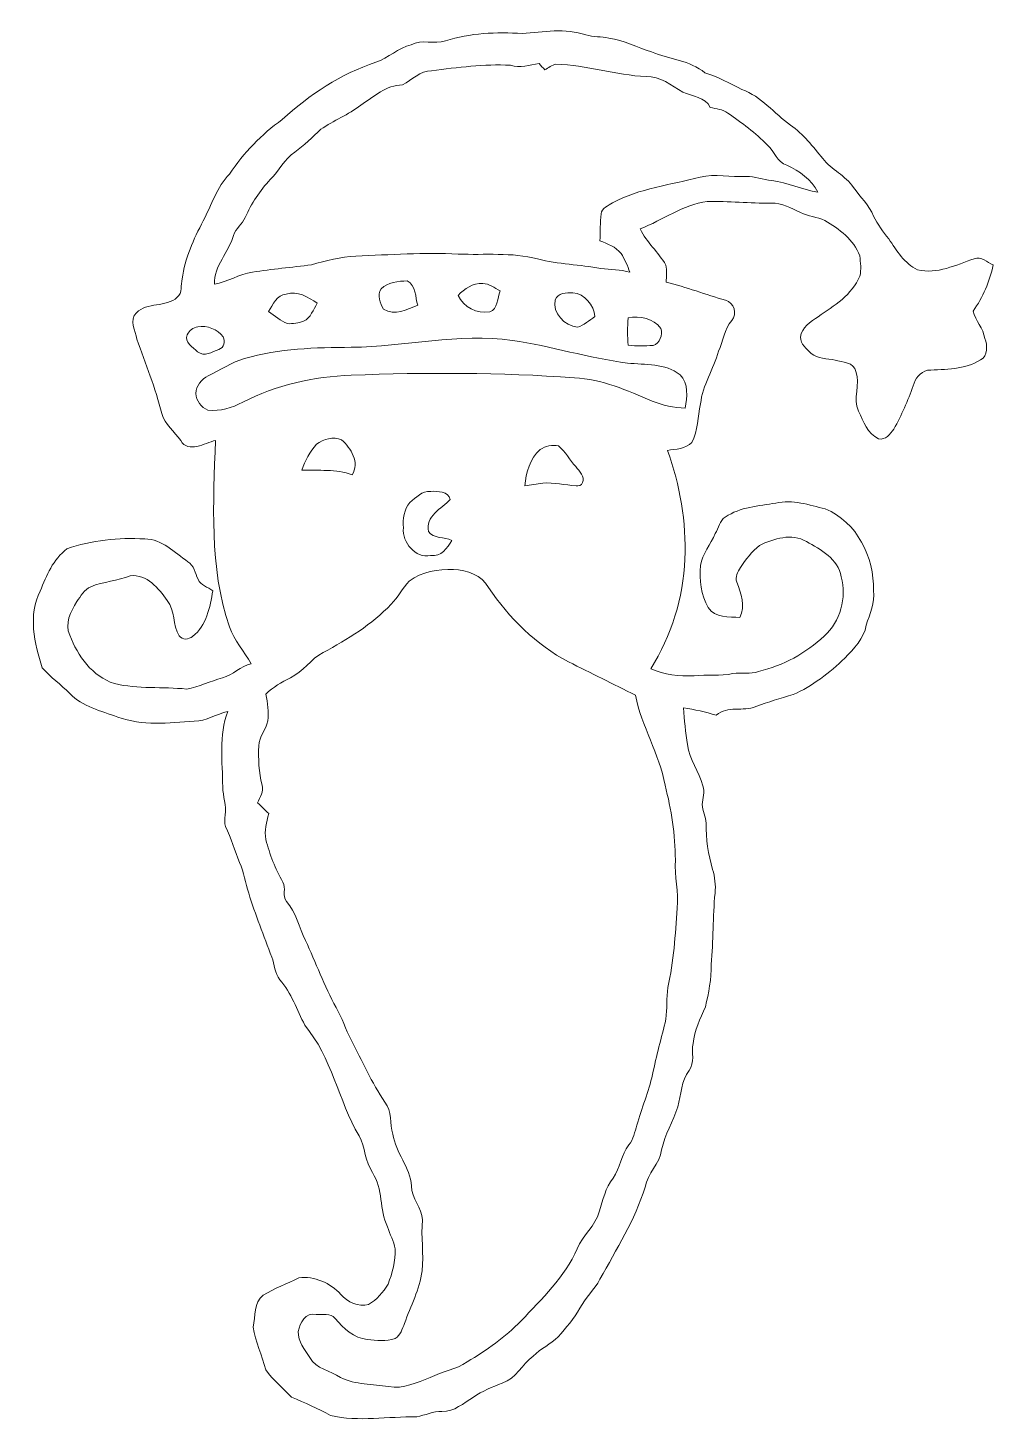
# Model space of a CAD drawing. Header units: centimetres. Extents: x -11.2 to 11.1, y -16.1 to 16.1.
import ezdxf

# ---------------------------------------------------------------- set-up
doc = ezdxf.new("R2010")
doc.units = ezdxf.units.CM
doc.header["$MEASUREMENT"] = 0
doc.layers.add('Layer 1', color=7, linetype='Continuous')

msp = doc.modelspace()

# ---------------------------------------------------------------- linework, layer by layer
at = {"layer": 'Layer 1', "color": 251, "lineweight": 9}
for points, knots in [([(0.20849, 15.96259), (0.69426, 16.0021), (1.20579, 16.09489), (1.67922, 15.93261), (1.67922, 15.93261), (1.85243, 15.88745), (2.03341, 15.89239), (2.20909, 15.85923), (2.20909, 15.85923), (2.55552, 15.81055), (2.86561, 15.63839), (3.19757, 15.53855), (3.19757, 15.53855), (3.60715, 15.37804), (4.07846, 15.34241), (4.42912, 15.05666), (4.42912, 15.05666), (4.73392, 14.97446), (5.00027, 14.80513), (5.28319, 14.67143), (5.28319, 14.67143), (5.72946, 14.51303), (6.02967, 14.12004), (6.40468, 13.8491), (6.40468, 13.8491), (6.70277, 13.64202), (6.92432, 13.35415), (7.15221, 13.07652), (7.15221, 13.07652), (7.35647, 12.82075), (7.67679, 12.68494), (7.862, 12.41224), (7.862, 12.41224), (8.01687, 12.18999), (8.2236, 12.0009), (8.32626, 11.74514), (8.32626, 11.74514), (8.42009, 11.5564), (8.54357, 11.38389), (8.67762, 11.22197), (8.67762, 11.22197), (8.85613, 10.95456), (9.04239, 10.65152), (9.34296, 10.50653), (9.34296, 10.50653), (9.79346, 10.39999), (10.23055, 10.62119), (10.6493, 10.76194), (10.6493, 10.76194), (10.81263, 10.82932), (10.94986, 10.68327), (11.0878, 10.61907), (11.0878, 10.61907), (11.00737, 10.23525), (10.85567, 9.87259), (10.62425, 9.55509), (10.62425, 9.55509), (10.68281, 9.33143), (10.85814, 9.15469), (10.89695, 8.92221), (10.89695, 8.92221), (10.95798, 8.75817), (10.97103, 8.52569), (10.79888, 8.42585), (10.79888, 8.42585), (10.43128, 8.20854), (9.98502, 8.20607), (9.5698, 8.18772), (9.5698, 8.18772), (9.4054, 8.14186), (9.27981, 7.9944), (9.24242, 7.82895), (9.24242, 7.82895), (9.11542, 7.4864), (8.97643, 7.14597), (8.79228, 6.82953), (8.79228, 6.82953), (8.71572, 6.71488), (8.59684, 6.56883), (8.44091, 6.60516), (8.44091, 6.60516), (8.18409, 6.72687), (8.08672, 7.00451), (7.98053, 7.24616), (7.98053, 7.24616), (7.83484, 7.53473), (8.02957, 7.8614), (7.91668, 8.16127), (7.91668, 8.16127), (7.87117, 8.37575), (7.60271, 8.37646), (7.43726, 8.41915), (7.43726, 8.41915), (7.25169, 8.46959), (7.03403, 8.44208), (6.8841, 8.57719), (6.8841, 8.57719), (6.77686, 8.67844), (6.63363, 8.79133), (6.63821, 8.9536), (6.63821, 8.9536), (6.66009, 9.17903), (6.87669, 9.30815), (7.04497, 9.42492), (7.04497, 9.42492), (7.41433, 9.67574), (7.82743, 9.93009), (8.00911, 10.35978), (8.00911, 10.35978), (8.0458, 10.51288), (8.02498, 10.67657), (8.00558, 10.83003), (8.00558, 10.83003), (7.86835, 11.20327), (7.53498, 11.4608), (7.1956, 11.64283), (7.1956, 11.64283), (7.02133, 11.73808), (6.81178, 11.7342), (6.63786, 11.83157), (6.63786, 11.83157), (6.41949, 11.92294), (6.20818, 12.06722), (5.95982, 12.04711), (5.95982, 12.04711), (5.46699, 12.04147), (4.97522, 12.09192), (4.48274, 12.08662), (4.48274, 12.08662), (3.92112, 12.00972), (3.45369, 11.65624), (2.9337, 11.45445), (2.9337, 11.45445), (3.0741, 11.13836), (3.3595, 10.91858), (3.52389, 10.6173), (3.52389, 10.6173), (3.55494, 10.48889), (3.53624, 10.35307), (3.53624, 10.22184), (3.53624, 10.22184), (4.0012, 10.11142), (4.44535, 9.93256), (4.90678, 9.80733), (4.90678, 9.80733), (5.10151, 9.75406), (5.18195, 9.48947), (5.05036, 9.33566), (5.05036, 9.33566), (4.87856, 9.13423), (4.84222, 8.8647), (4.74556, 8.62623), (4.74556, 8.62623), (4.63056, 8.21207), (4.37091, 7.84518), (4.32787, 7.41055), (4.32787, 7.41055), (4.26331, 7.11493), (4.2679, 6.79249), (4.1282, 6.51873), (4.1282, 6.51873), (3.97933, 6.37656), (3.75743, 6.36386), (3.5634, 6.33776), (3.5634, 6.33776), (3.8555, 5.53695), (4.00014, 4.68006), (3.96769, 3.82739), (3.96769, 3.82739), (3.93206, 2.9331), (3.64948, 2.05715), (3.1817, 1.29586), (3.1817, 1.29586), (3.49108, 1.14593), (3.83751, 1.11559), (4.17688, 1.13393), (4.17688, 1.13393), (4.47463, 1.16004), (4.77978, 1.12088), (5.0747, 1.18509), (5.0747, 1.18509), (5.27191, 1.2193), (5.47758, 1.15686), (5.66878, 1.23342), (5.66878, 1.23342), (6.23816, 1.36183), (6.75992, 1.6571), (7.18749, 2.05045), (7.18749, 2.05045), (7.56038, 2.38312), (7.70713, 2.94051), (7.58013, 3.41817), (7.58013, 3.41817), (7.50781, 3.82633), (7.10353, 4.05035), (6.77333, 4.23344), (6.77333, 4.23344), (6.43254, 4.43029), (6.01803, 4.30223), (5.6903, 4.14207), (5.6903, 4.14207), (5.50933, 4.0059), (5.37633, 3.81822), (5.25039, 3.63266), (5.25039, 3.63266), (5.19359, 3.53106), (5.11316, 3.41288), (5.16748, 3.29399), (5.16748, 3.29399), (5.25533, 3.03541), (5.37209, 2.74542), (5.23733, 2.4819), (5.23733, 2.4819), (4.98616, 2.49671), (4.66619, 2.45544), (4.50744, 2.70556), (4.50744, 2.70556), (4.33493, 2.99237), (4.29471, 3.35008), (4.32434, 3.67781), (4.32434, 3.67781), (4.37162, 3.9491), (4.56212, 4.16782), (4.6683, 4.41618), (4.6683, 4.41618), (4.7438, 4.54177), (4.76638, 4.71357), (4.89831, 4.79788), (4.89831, 4.79788), (5.24439, 5.0293), (5.66949, 5.05788), (6.06848, 5.11821), (6.06848, 5.11821), (6.45089, 5.21275), (6.83859, 5.07552), (7.20866, 4.98556), (7.20866, 4.98556), (7.94279, 4.69276), (8.34213, 3.86337), (8.3252, 3.10173), (8.3252, 3.10173), (8.35765, 2.82197), (8.23665, 2.56198), (8.15692, 2.30163), (8.15692, 2.30163), (8.10295, 1.99154), (7.87082, 1.75835), (7.66162, 1.54104), (7.66162, 1.54104), (7.30814, 1.20343), (6.9162, 0.89122), (6.46465, 0.69614), (6.46465, 0.69614), (6.17502, 0.615), (5.88786, 0.52715), (5.60704, 0.41956), (5.60704, 0.41956), (5.30859, 0.29644), (4.95229, 0.45554), (4.69053, 0.22165), (4.69053, 0.22165), (4.44217, 0.29397), (4.19029, 0.35359), (3.93523, 0.39416), (3.93523, 0.39416), (3.9444, 0.10841), (3.98674, -0.17523), (4.02978, -0.4578), (4.02978, -0.4578), (4.06258, -0.80458), (4.29648, -1.07693), (4.37726, -1.40889), (4.37726, -1.40889), (4.4397, -1.54859), (4.37056, -1.69499), (4.36668, -1.83822), (4.36668, -1.83822), (4.3755, -1.98674), (4.4517, -2.12432), (4.45417, -2.27461), (4.45417, -2.27461), (4.4524, -2.63515), (4.50497, -2.99392), (4.60445, -3.34035), (4.60445, -3.34035), (4.65878, -3.51638), (4.68206, -3.70265), (4.66336, -3.8868), (4.66336, -3.8868), (4.60621, -4.43537), (4.63126, -4.98888), (4.57094, -5.53709), (4.57094, -5.53709), (4.58787, -5.86765), (4.50497, -6.19044), (4.44535, -6.51288), (4.44535, -6.51288), (4.32188, -6.78628), (4.17829, -7.05757), (4.15466, -7.36378), (4.15466, -7.36378), (4.11409, -7.56416), (4.20264, -7.80863), (4.06117, -7.98149), (4.06117, -7.98149), (3.87667, -8.22244), (3.88725, -8.541), (3.80153, -8.82004), (3.80153, -8.82004), (3.69393, -9.1573), (3.50273, -9.46386), (3.42935, -9.81241), (3.42935, -9.81241), (3.38913, -10.13838), (3.10409, -10.35569), (3.04588, -10.67566), (3.04588, -10.67566), (2.8134, -11.43625), (2.38266, -12.11217), (2.00377, -12.80467), (2.00377, -12.80467), (1.87607, -13.04597), (1.66581, -13.23047), (1.53987, -13.47318), (1.53987, -13.47318), (1.40546, -13.71554), (1.2192, -13.92403), (1.03963, -14.13358), (1.03963, -14.13358), (0.86465, -14.30362), (0.63641, -14.40734), (0.46072, -14.57808), (0.46072, -14.57808), (0.2032, -14.76576), (0.06738, -15.10266), (-0.25471, -15.20074), (-0.25471, -15.20074), (-0.48261, -15.29458), (-0.71403, -15.38453), (-0.91864, -15.52529), (-0.91864, -15.52529), (-1.14512, -15.66182), (-1.36314, -15.86854), (-1.64642, -15.85761), (-1.64642, -15.85761), (-1.85103, -15.85126), (-2.03518, -15.94404), (-2.23027, -15.9839), (-2.23027, -15.9839), (-2.89314, -15.96838), (-3.56518, -16.10385), (-4.21923, -15.95286), (-4.21923, -15.95286), (-4.50921, -15.78705), (-4.81789, -15.6597), (-5.1234, -15.52811), (-5.1234, -15.52811), (-5.32272, -15.32139), (-5.54991, -15.13089), (-5.71642, -14.89523), (-5.71642, -14.89523), (-5.80496, -14.56574), (-5.96195, -14.24753), (-6.00499, -13.90781), (-6.00499, -13.90781), (-5.95348, -13.65839), (-6.00358, -13.34089), (-5.77674, -13.17509), (-5.77674, -13.17509), (-5.5178, -13.01281), (-5.22535, -12.91579), (-4.95653, -12.77186), (-4.95653, -12.77186), (-4.59141, -12.72388), (-4.22875, -12.89181), (-3.9811, -13.15463), (-3.9811, -13.15463), (-3.82659, -13.33207), (-3.57929, -13.45837), (-3.34152, -13.38534), (-3.34152, -13.38534), (-3.14925, -13.28198), (-3.00849, -13.1003), (-2.89278, -12.91897), (-2.89278, -12.91897), (-2.78801, -12.66215), (-2.72521, -12.3831), (-2.72733, -12.10476), (-2.72733, -12.10476), (-2.7552, -11.92555), (-2.85292, -11.76609), (-2.90795, -11.59535), (-2.90795, -11.59535), (-3.09104, -11.196), (-3.00673, -10.71799), (-3.25156, -10.34158), (-3.25156, -10.34158), (-3.42371, -10.08546), (-3.41736, -9.75879), (-3.56271, -9.49209), (-3.56271, -9.49209), (-4.04319, -8.67082), (-4.19206, -7.67775), (-4.81754, -6.93798), (-4.81754, -6.93798), (-4.98969, -6.58026), (-5.12834, -6.19467), (-5.3908, -5.88917), (-5.3908, -5.88917), (-5.51427, -5.74135), (-5.51216, -5.53745), (-5.57848, -5.36353), (-5.57848, -5.36353), (-5.76404, -4.87387), (-5.96089, -4.38739), (-6.11117, -3.88504), (-6.11117, -3.88504), (-6.19761, -3.65503), (-6.21877, -3.40526), (-6.32178, -3.18089), (-6.32178, -3.18089), (-6.44173, -2.90749), (-6.52004, -2.61821), (-6.64563, -2.34728), (-6.64563, -2.34728), (-6.68797, -2.26438), (-6.65763, -2.17124), (-6.65269, -2.08411), (-6.65269, -2.08411), (-6.6287, -1.86433), (-6.70349, -1.65195), (-6.71301, -1.43429), (-6.71301, -1.43429), (-6.7109, -0.85326), (-6.81567, -0.24896), (-6.59236, 0.30596), (-6.59236, 0.30596), (-6.85942, 0.25481), (-7.09084, 0.07736), (-7.37059, 0.08442), (-7.37059, 0.08442), (-7.96044, 0.04138), (-8.57039, -0.03023), (-9.13871, 0.17826), (-9.13871, 0.17826), (-9.52289, 0.32113), (-9.95151, 0.41532), (-10.24608, 0.72295), (-10.24608, 0.72295), (-10.44964, 0.92967), (-10.68988, 1.09901), (-10.88355, 1.31491), (-10.88355, 1.31491), (-11.06453, 1.88112), (-11.21411, 2.5327), (-10.92659, 3.08973), (-10.92659, 3.08973), (-10.79148, 3.45168), (-10.62532, 3.81892), (-10.31487, 4.06481), (-10.31487, 4.06481), (-9.73949, 4.26307), (-9.12037, 4.32798), (-8.51394, 4.29341), (-8.51394, 4.29341), (-8.11354, 4.28847), (-7.82709, 3.97803), (-7.5177, 3.76742), (-7.5177, 3.76742), (-7.37306, 3.68169), (-7.35401, 3.50072), (-7.2824, 3.36278), (-7.2824, 3.36278), (-7.22489, 3.2185), (-7.05979, 3.17757), (-6.94197, 3.09608), (-6.94197, 3.09608), (-7.00476, 2.71649), (-7.08519, 2.29104), (-7.40869, 2.04163), (-7.40869, 2.04163), (-7.49724, 1.9679), (-7.64294, 1.9485), (-7.71526, 2.05539), (-7.71526, 2.05539), (-7.88141, 2.29916), (-7.80239, 2.63677), (-7.99254, 2.87242), (-7.99254, 2.87242), (-8.19856, 3.14971), (-8.4575, 3.48626), (-8.84908, 3.44004), (-8.84908, 3.44004), (-9.14471, 3.32504), (-9.46503, 3.30599), (-9.75925, 3.18957), (-9.75925, 3.18957), (-9.90918, 3.1243), (-9.99138, 2.9719), (-10.08345, 2.84526), (-10.08345, 2.84526), (-10.22492, 2.61807), (-10.37061, 2.33549), (-10.24573, 2.06632), (-10.24573, 2.06632), (-10.06123, 1.58372), (-9.72432, 1.12053), (-9.21632, 0.95014), (-9.21632, 0.95014), (-8.66776, 0.82666), (-8.10261, 0.87817), (-7.54663, 0.82631), (-7.54663, 0.82631), (-7.25911, 0.86759), (-6.99806, 1.01222), (-6.71725, 1.08278), (-6.71725, 1.08278), (-6.47348, 1.14981), (-6.30414, 1.35901), (-6.05191, 1.40945), (-6.05191, 1.40945), (-6.22018, 1.69309), (-6.44949, 1.94638), (-6.55285, 2.26529), (-6.55285, 2.26529), (-7.03581, 3.6443), (-6.92256, 5.13373), (-6.88094, 6.56812), (-6.88094, 6.56812), (-7.12859, 6.50921), (-7.50535, 6.25768), (-7.68174, 6.56671), (-7.68174, 6.56671), (-7.83414, 6.7685), (-8.04651, 6.93572), (-8.11707, 7.18866), (-8.11707, 7.18866), (-8.26841, 7.77568), (-8.49419, 8.33836), (-8.69562, 8.9088), (-8.69562, 8.9088), (-8.73267, 9.0986), (-8.87342, 9.34907), (-8.70762, 9.51452), (-8.70762, 9.51452), (-8.46244, 9.77205), (-8.02111, 9.63129), (-7.76147, 9.87365), (-7.76147, 9.87365), (-7.638, 9.9749), (-7.69056, 10.16152), (-7.64576, 10.29592), (-7.64576, 10.29592), (-7.59037, 10.77429), (-7.38153, 11.21597), (-7.16316, 11.6386), (-7.16316, 11.6386), (-6.96913, 12.00372), (-6.85095, 12.41718), (-6.55462, 12.72021), (-6.55462, 12.72021), (-6.22759, 13.20952), (-5.81661, 13.63673), (-5.33647, 13.97716), (-5.33647, 13.97716), (-4.711, 14.55078), (-3.98287, 15.03514), (-3.17183, 15.30114), (-3.17183, 15.30114), (-2.88361, 15.40379), (-2.65748, 15.63169), (-2.3555, 15.70542), (-2.3555, 15.70542), (-2.11138, 15.84124), (-1.82387, 15.70507), (-1.5681, 15.79714), (-1.5681, 15.79714), (-0.9959, 15.97494), (-0.38665, 16.00457), (0.20849, 15.96259), (0.20849, 15.96259), (0.20849, 15.96259), (0.20849, 15.96259), (0.20849, 15.96259)], [0, 0, 0, 0, 0.00680272, 0.00680272, 0.00680272, 0.00680272, 0.01360544, 0.01360544, 0.01360544, 0.01360544, 0.02040816, 0.02040816, 0.02040816, 0.02040816, 0.02721088, 0.02721088, 0.02721088, 0.02721088, 0.03401361, 0.03401361, 0.03401361, 0.03401361, 0.04081633, 0.04081633, 0.04081633, 0.04081633, 0.04761905, 0.04761905, 0.04761905, 0.04761905, 0.05442177, 0.05442177, 0.05442177, 0.05442177, 0.06122449, 0.06122449, 0.06122449, 0.06122449, 0.06802721, 0.06802721, 0.06802721, 0.06802721, 0.07482993, 0.07482993, 0.07482993, 0.07482993, 0.08163265, 0.08163265, 0.08163265, 0.08163265, 0.08843537, 0.08843537, 0.08843537, 0.08843537, 0.0952381, 0.0952381, 0.0952381, 0.0952381, 0.10204082, 0.10204082, 0.10204082, 0.10204082, 0.10884354, 0.10884354, 0.10884354, 0.10884354, 0.11564626, 0.11564626, 0.11564626, 0.11564626, 0.12244898, 0.12244898, 0.12244898, 0.12244898, 0.1292517, 0.1292517, 0.1292517, 0.1292517, 0.13605442, 0.13605442, 0.13605442, 0.13605442, 0.14285714, 0.14285714, 0.14285714, 0.14285714, 0.14965986, 0.14965986, 0.14965986, 0.14965986, 0.15646259, 0.15646259, 0.15646259, 0.15646259, 0.16326531, 0.16326531, 0.16326531, 0.16326531, 0.17006803, 0.17006803, 0.17006803, 0.17006803, 0.17687075, 0.17687075, 0.17687075, 0.17687075, 0.18367347, 0.18367347, 0.18367347, 0.18367347, 0.19047619, 0.19047619, 0.19047619, 0.19047619, 0.19727891, 0.19727891, 0.19727891, 0.19727891, 0.20408163, 0.20408163, 0.20408163, 0.20408163, 0.21088435, 0.21088435, 0.21088435, 0.21088435, 0.21768707, 0.21768707, 0.21768707, 0.21768707, 0.2244898, 0.2244898, 0.2244898, 0.2244898, 0.23129252, 0.23129252, 0.23129252, 0.23129252, 0.23809524, 0.23809524, 0.23809524, 0.23809524, 0.24489796, 0.24489796, 0.24489796, 0.24489796, 0.25170068, 0.25170068, 0.25170068, 0.25170068, 0.2585034, 0.2585034, 0.2585034, 0.2585034, 0.26530612, 0.26530612, 0.26530612, 0.26530612, 0.27210884, 0.27210884, 0.27210884, 0.27210884, 0.27891156, 0.27891156, 0.27891156, 0.27891156, 0.28571429, 0.28571429, 0.28571429, 0.28571429, 0.29251701, 0.29251701, 0.29251701, 0.29251701, 0.29931973, 0.29931973, 0.29931973, 0.29931973, 0.30612245, 0.30612245, 0.30612245, 0.30612245, 0.31292517, 0.31292517, 0.31292517, 0.31292517, 0.31972789, 0.31972789, 0.31972789, 0.31972789, 0.32653061, 0.32653061, 0.32653061, 0.32653061, 0.33333333, 0.33333333, 0.33333333, 0.33333333, 0.34013605, 0.34013605, 0.34013605, 0.34013605, 0.34693878, 0.34693878, 0.34693878, 0.34693878, 0.3537415, 0.3537415, 0.3537415, 0.3537415, 0.36054422, 0.36054422, 0.36054422, 0.36054422, 0.36734694, 0.36734694, 0.36734694, 0.36734694, 0.37414966, 0.37414966, 0.37414966, 0.37414966, 0.38095238, 0.38095238, 0.38095238, 0.38095238, 0.3877551, 0.3877551, 0.3877551, 0.3877551, 0.39455782, 0.39455782, 0.39455782, 0.39455782, 0.40136054, 0.40136054, 0.40136054, 0.40136054, 0.40816327, 0.40816327, 0.40816327, 0.40816327, 0.41496599, 0.41496599, 0.41496599, 0.41496599, 0.42176871, 0.42176871, 0.42176871, 0.42176871, 0.42857143, 0.42857143, 0.42857143, 0.42857143, 0.43537415, 0.43537415, 0.43537415, 0.43537415, 0.44217687, 0.44217687, 0.44217687, 0.44217687, 0.44897959, 0.44897959, 0.44897959, 0.44897959, 0.45578231, 0.45578231, 0.45578231, 0.45578231, 0.46258503, 0.46258503, 0.46258503, 0.46258503, 0.46938776, 0.46938776, 0.46938776, 0.46938776, 0.47619048, 0.47619048, 0.47619048, 0.47619048, 0.4829932, 0.4829932, 0.4829932, 0.4829932, 0.48979592, 0.48979592, 0.48979592, 0.48979592, 0.49659864, 0.49659864, 0.49659864, 0.49659864, 0.50340136, 0.50340136, 0.50340136, 0.50340136, 0.51020408, 0.51020408, 0.51020408, 0.51020408, 0.5170068, 0.5170068, 0.5170068, 0.5170068, 0.52380952, 0.52380952, 0.52380952, 0.52380952, 0.53061224, 0.53061224, 0.53061224, 0.53061224, 0.53741497, 0.53741497, 0.53741497, 0.53741497, 0.54421769, 0.54421769, 0.54421769, 0.54421769, 0.55102041, 0.55102041, 0.55102041, 0.55102041, 0.55782313, 0.55782313, 0.55782313, 0.55782313, 0.56462585, 0.56462585, 0.56462585, 0.56462585, 0.57142857, 0.57142857, 0.57142857, 0.57142857, 0.57823129, 0.57823129, 0.57823129, 0.57823129, 0.58503401, 0.58503401, 0.58503401, 0.58503401, 0.59183673, 0.59183673, 0.59183673, 0.59183673, 0.59863946, 0.59863946, 0.59863946, 0.59863946, 0.60544218, 0.60544218, 0.60544218, 0.60544218, 0.6122449, 0.6122449, 0.6122449, 0.6122449, 0.61904762, 0.61904762, 0.61904762, 0.61904762, 0.62585034, 0.62585034, 0.62585034, 0.62585034, 0.63265306, 0.63265306, 0.63265306, 0.63265306, 0.63945578, 0.63945578, 0.63945578, 0.63945578, 0.6462585, 0.6462585, 0.6462585, 0.6462585, 0.65306122, 0.65306122, 0.65306122, 0.65306122, 0.65986395, 0.65986395, 0.65986395, 0.65986395, 0.66666667, 0.66666667, 0.66666667, 0.66666667, 0.67346939, 0.67346939, 0.67346939, 0.67346939, 0.68027211, 0.68027211, 0.68027211, 0.68027211, 0.68707483, 0.68707483, 0.68707483, 0.68707483, 0.69387755, 0.69387755, 0.69387755, 0.69387755, 0.70068027, 0.70068027, 0.70068027, 0.70068027, 0.70748299, 0.70748299, 0.70748299, 0.70748299, 0.71428571, 0.71428571, 0.71428571, 0.71428571, 0.72108844, 0.72108844, 0.72108844, 0.72108844, 0.72789116, 0.72789116, 0.72789116, 0.72789116, 0.73469388, 0.73469388, 0.73469388, 0.73469388, 0.7414966, 0.7414966, 0.7414966, 0.7414966, 0.74829932, 0.74829932, 0.74829932, 0.74829932, 0.75510204, 0.75510204, 0.75510204, 0.75510204, 0.76190476, 0.76190476, 0.76190476, 0.76190476, 0.76870748, 0.76870748, 0.76870748, 0.76870748, 0.7755102, 0.7755102, 0.7755102, 0.7755102, 0.78231293, 0.78231293, 0.78231293, 0.78231293, 0.78911565, 0.78911565, 0.78911565, 0.78911565, 0.79591837, 0.79591837, 0.79591837, 0.79591837, 0.80272109, 0.80272109, 0.80272109, 0.80272109, 0.80952381, 0.80952381, 0.80952381, 0.80952381, 0.81632653, 0.81632653, 0.81632653, 0.81632653, 0.82312925, 0.82312925, 0.82312925, 0.82312925, 0.82993197, 0.82993197, 0.82993197, 0.82993197, 0.83673469, 0.83673469, 0.83673469, 0.83673469, 0.84353741, 0.84353741, 0.84353741, 0.84353741, 0.85034014, 0.85034014, 0.85034014, 0.85034014, 0.85714286, 0.85714286, 0.85714286, 0.85714286, 0.86394558, 0.86394558, 0.86394558, 0.86394558, 0.8707483, 0.8707483, 0.8707483, 0.8707483, 0.87755102, 0.87755102, 0.87755102, 0.87755102, 0.88435374, 0.88435374, 0.88435374, 0.88435374, 0.89115646, 0.89115646, 0.89115646, 0.89115646, 0.89795918, 0.89795918, 0.89795918, 0.89795918, 0.9047619, 0.9047619, 0.9047619, 0.9047619, 0.91156463, 0.91156463, 0.91156463, 0.91156463, 0.91836735, 0.91836735, 0.91836735, 0.91836735, 0.92517007, 0.92517007, 0.92517007, 0.92517007, 0.93197279, 0.93197279, 0.93197279, 0.93197279, 0.93877551, 0.93877551, 0.93877551, 0.93877551, 0.94557823, 0.94557823, 0.94557823, 0.94557823, 0.95238095, 0.95238095, 0.95238095, 0.95238095, 0.95918367, 0.95918367, 0.95918367, 0.95918367, 0.96598639, 0.96598639, 0.96598639, 0.96598639, 0.97278912, 0.97278912, 0.97278912, 0.97278912, 0.97959184, 0.97959184, 0.97959184, 0.97959184, 0.98639456, 0.98639456, 0.98639456, 0.98639456, 1, 1, 1, 1]), ([(-1.88596, 15.10534), (-2.15266, 15.10111), (-2.33716, 14.89368), (-2.55553, 14.77938), (-2.55553, 14.77938), (-2.94006, 14.77232), (-3.22087, 14.50633), (-3.5232, 14.31124), (-3.5232, 14.31124), (-3.80895, 14.08899), (-4.14938, 13.95705), (-4.44465, 13.75209), (-4.44465, 13.75209), (-4.63727, 13.56759), (-4.82918, 13.38132), (-5.0479, 13.22715), (-5.0479, 13.22715), (-5.29414, 13.07087), (-5.40597, 12.789), (-5.6127, 12.59286), (-5.6127, 12.59286), (-5.85717, 12.33957), (-6.04979, 12.03759), (-6.19126, 11.71585), (-6.19126, 11.71585), (-6.26499, 11.56734), (-6.40539, 11.46044), (-6.46254, 11.3024), (-6.46254, 11.3024), (-6.57014, 10.90976), (-6.91798, 10.60037), (-6.90351, 10.17386), (-6.90351, 10.17386), (-6.59977, 10.23101), (-6.33413, 10.40493), (-6.02721, 10.45044), (-6.02721, 10.45044), (-5.57566, 10.53158), (-5.11669, 10.55769), (-4.66337, 10.62577), (-4.66337, 10.62577), (-4.32577, 10.71538), (-3.98534, 10.80498), (-3.63467, 10.82121), (-3.63467, 10.82121), (-2.84798, 10.85825), (-2.05987, 10.90976), (-1.27247, 10.87236), (-1.27247, 10.87236), (-0.66182, 10.84379), (-0.03564, 10.91822), (0.56232, 10.75842), (0.56232, 10.75842), (1.04175, 10.63847), (1.53846, 10.62612), (2.02353, 10.53864), (2.02353, 10.53864), (2.24789, 10.5157), (2.47649, 10.51394), (2.69522, 10.45115), (2.69522, 10.45115), (2.63948, 10.60178), (2.57633, 10.75136), (2.49061, 10.88753), (2.49061, 10.88753), (2.36925, 11.04205), (2.17734, 11.10379), (2.00448, 11.17928), (2.00448, 11.17928), (2.00589, 11.38671), (2.00871, 11.59485), (2.02847, 11.80123), (2.02847, 11.80123), (2.04646, 11.93634), (2.19674, 11.9882), (2.29411, 12.05664), (2.29411, 12.05664), (2.92311, 12.38825), (3.63749, 12.46974), (4.31694, 12.64613), (4.31694, 12.64613), (4.66619, 12.73397), (5.02602, 12.64119), (5.38056, 12.66271), (5.38056, 12.66271), (5.58235, 12.67082), (5.77214, 12.58369), (5.97182, 12.56711), (5.97182, 12.56711), (6.33694, 12.51737), (6.67561, 12.36038), (7.03826, 12.30041), (7.03826, 12.30041), (6.88692, 12.59427), (6.61281, 12.78795), (6.3186, 12.92094), (6.3186, 12.92094), (6.09882, 12.9975), (6.03108, 13.23985), (5.87586, 13.38979), (5.87586, 13.38979), (5.59928, 13.66919), (5.27826, 13.90061), (4.95864, 14.12744), (4.95864, 14.12744), (4.84258, 14.21846), (4.68771, 14.22375), (4.55083, 14.25585), (4.55083, 14.25585), (4.44394, 14.51197), (4.13279, 14.49927), (3.92112, 14.61357), (3.92112, 14.61357), (3.65054, 14.75715), (3.39866, 14.99245), (3.06951, 14.96847), (3.06951, 14.96847), (2.36678, 15.00374), (1.69227, 15.24116), (0.98777, 15.25457), (0.98777, 15.25457), (0.89182, 15.23728), (0.81562, 15.16955), (0.73201, 15.12439), (0.73201, 15.12439), (0.6865, 15.17343), (0.6417, 15.22352), (0.5969, 15.27327), (0.5969, 15.27327), (0.37994, 15.22811), (0.15557, 15.16532), (-0.06456, 15.23234), (-0.06456, 15.23234), (-0.67346, 15.26021), (-1.28271, 15.18437), (-1.88596, 15.10534), (-1.88596, 15.10534), (-1.88596, 15.10534), (-1.88596, 15.10534), (-1.88596, 15.10534)], [0, 0, 0, 0, 0.02777778, 0.02777778, 0.02777778, 0.02777778, 0.05555556, 0.05555556, 0.05555556, 0.05555556, 0.08333333, 0.08333333, 0.08333333, 0.08333333, 0.11111111, 0.11111111, 0.11111111, 0.11111111, 0.13888889, 0.13888889, 0.13888889, 0.13888889, 0.16666667, 0.16666667, 0.16666667, 0.16666667, 0.19444444, 0.19444444, 0.19444444, 0.19444444, 0.22222222, 0.22222222, 0.22222222, 0.22222222, 0.25, 0.25, 0.25, 0.25, 0.27777778, 0.27777778, 0.27777778, 0.27777778, 0.30555556, 0.30555556, 0.30555556, 0.30555556, 0.33333333, 0.33333333, 0.33333333, 0.33333333, 0.36111111, 0.36111111, 0.36111111, 0.36111111, 0.38888889, 0.38888889, 0.38888889, 0.38888889, 0.41666667, 0.41666667, 0.41666667, 0.41666667, 0.44444444, 0.44444444, 0.44444444, 0.44444444, 0.47222222, 0.47222222, 0.47222222, 0.47222222, 0.5, 0.5, 0.5, 0.5, 0.52777778, 0.52777778, 0.52777778, 0.52777778, 0.55555556, 0.55555556, 0.55555556, 0.55555556, 0.58333333, 0.58333333, 0.58333333, 0.58333333, 0.61111111, 0.61111111, 0.61111111, 0.61111111, 0.63888889, 0.63888889, 0.63888889, 0.63888889, 0.66666667, 0.66666667, 0.66666667, 0.66666667, 0.69444444, 0.69444444, 0.69444444, 0.69444444, 0.72222222, 0.72222222, 0.72222222, 0.72222222, 0.75, 0.75, 0.75, 0.75, 0.77777778, 0.77777778, 0.77777778, 0.77777778, 0.80555556, 0.80555556, 0.80555556, 0.80555556, 0.83333333, 0.83333333, 0.83333333, 0.83333333, 0.86111111, 0.86111111, 0.86111111, 0.86111111, 0.88888889, 0.88888889, 0.88888889, 0.88888889, 0.91666667, 0.91666667, 0.91666667, 0.91666667, 0.94444444, 0.94444444, 0.94444444, 0.94444444, 1, 1, 1, 1]), ([(-5.24581, 9.94879), (-5.46559, 9.92621), (-5.55273, 9.70044), (-5.65786, 9.54274), (-5.65786, 9.54274), (-5.50898, 9.4549), (-5.38022, 9.32261), (-5.21336, 9.26617), (-5.21336, 9.26617), (-5.08988, 9.25629), (-4.96182, 9.27851), (-4.84576, 9.3219), (-4.84576, 9.3219), (-4.67678, 9.39634), (-4.62104, 9.59284), (-4.52685, 9.73501), (-4.52685, 9.73501), (-4.73005, 9.87788), (-4.98793, 10.0324), (-5.24581, 9.94879), (-5.24581, 9.94879), (-5.24581, 9.94879), (-5.24581, 9.94879), (-5.24581, 9.94879)], [0, 0, 0, 0, 0.14285714, 0.14285714, 0.14285714, 0.14285714, 0.28571429, 0.28571429, 0.28571429, 0.28571429, 0.42857143, 0.42857143, 0.42857143, 0.42857143, 0.57142857, 0.57142857, 0.57142857, 0.57142857, 0.71428571, 0.71428571, 0.71428571, 0.71428571, 1, 1, 1, 1]), ([(-3.05153, 10.06697), (-3.1489, 9.92904), (-3.08046, 9.72548), (-2.99474, 9.59884), (-2.99474, 9.59884), (-2.74356, 9.4362), (-2.44828, 9.59037), (-2.20487, 9.68985), (-2.20487, 9.68985), (-2.26272, 9.87012), (-2.24614, 10.15622), (-2.44758, 10.25183), (-2.44758, 10.25183), (-2.65607, 10.24795), (-2.89843, 10.22643), (-3.05153, 10.06697), (-3.05153, 10.06697), (-3.05153, 10.06697), (-3.05153, 10.06697), (-3.05153, 10.06697)], [0, 0, 0, 0, 0.16666667, 0.16666667, 0.16666667, 0.16666667, 0.33333333, 0.33333333, 0.33333333, 0.33333333, 0.5, 0.5, 0.5, 0.5, 0.66666667, 0.66666667, 0.66666667, 0.66666667, 1, 1, 1, 1]), ([(-1.27565, 9.91775), (-1.14159, 9.6447), (-0.84209, 9.48736), (-0.54187, 9.53428), (-0.54187, 9.53428), (-0.34749, 9.59848), (-0.37324, 9.85777), (-0.30516, 10.01864), (-0.30516, 10.01864), (-0.42792, 10.0959), (-0.55528, 10.18868), (-0.70591, 10.19115), (-0.70591, 10.19115), (-0.93416, 10.21479), (-1.12043, 10.0638), (-1.27565, 9.91775), (-1.27565, 9.91775), (-1.27565, 9.91775), (-1.27565, 9.91775), (-1.27565, 9.91775)], [0, 0, 0, 0, 0.16666667, 0.16666667, 0.16666667, 0.16666667, 0.33333333, 0.33333333, 0.33333333, 0.33333333, 0.5, 0.5, 0.5, 0.5, 0.66666667, 0.66666667, 0.66666667, 0.66666667, 1, 1, 1, 1]), ([(0.9719, 9.81685), (0.89323, 9.50217), (1.19097, 9.22313), (1.48201, 9.18009), (1.48201, 9.18009), (1.63547, 9.22383), (1.7526, 9.34625), (1.88877, 9.42633), (1.88877, 9.42633), (1.86196, 9.6962), (1.64888, 9.95161), (1.37336, 9.97878), (1.37336, 9.97878), (1.23542, 9.98301), (1.02693, 9.97737), (0.9719, 9.81685), (0.9719, 9.81685), (0.9719, 9.81685), (0.9719, 9.81685), (0.9719, 9.81685)], [0, 0, 0, 0, 0.16666667, 0.16666667, 0.16666667, 0.16666667, 0.33333333, 0.33333333, 0.33333333, 0.33333333, 0.5, 0.5, 0.5, 0.5, 0.66666667, 0.66666667, 0.66666667, 0.66666667, 1, 1, 1, 1]), ([(2.65571, 9.39599), (2.6356, 9.18609), (2.6356, 8.97548), (2.65641, 8.76557), (2.65641, 8.76557), (2.84726, 8.74652), (3.03882, 8.74511), (3.23038, 8.76205), (3.23038, 8.76205), (3.38807, 8.80509), (3.46004, 9.00582), (3.40889, 9.15328), (3.40889, 9.15328), (3.24343, 9.38893), (2.92558, 9.44996), (2.65571, 9.39599), (2.65571, 9.39599), (2.65571, 9.39599), (2.65571, 9.39599), (2.65571, 9.39599)], [0, 0, 0, 0, 0.16666667, 0.16666667, 0.16666667, 0.16666667, 0.33333333, 0.33333333, 0.33333333, 0.33333333, 0.5, 0.5, 0.5, 0.5, 0.66666667, 0.66666667, 0.66666667, 0.66666667, 1, 1, 1, 1]), ([(-7.28981, 9.1882), (-7.3967, 9.17903), (-7.48912, 9.10283), (-7.53005, 9.00546), (-7.53005, 9.00546), (-7.61718, 8.83613), (-7.3907, 8.71971), (-7.29369, 8.61529), (-7.29369, 8.61529), (-7.14411, 8.4897), (-6.95467, 8.61212), (-6.80438, 8.67032), (-6.80438, 8.67032), (-6.68338, 8.70807), (-6.63964, 8.8513), (-6.70419, 8.95678), (-6.70419, 8.95678), (-6.83719, 9.1314), (-7.06967, 9.23124), (-7.28981, 9.1882), (-7.28981, 9.1882), (-7.28981, 9.1882), (-7.28981, 9.1882), (-7.28981, 9.1882)], [0, 0, 0, 0, 0.14285714, 0.14285714, 0.14285714, 0.14285714, 0.28571429, 0.28571429, 0.28571429, 0.28571429, 0.42857143, 0.42857143, 0.42857143, 0.42857143, 0.57142857, 0.57142857, 0.57142857, 0.57142857, 0.71428571, 0.71428571, 0.71428571, 0.71428571, 1, 1, 1, 1]), ([(-3.74086, 8.7183), (-4.56742, 8.70984), (-5.40985, 8.69643), (-6.20854, 8.4576), (-6.20854, 8.4576), (-6.5077, 8.37258), (-6.76946, 8.19795), (-7.04533, 8.06002), (-7.04533, 8.06002), (-7.19561, 7.97782), (-7.33179, 7.83212), (-7.33426, 7.65221), (-7.33426, 7.65221), (-7.32367, 7.48711), (-7.21184, 7.32412), (-7.05274, 7.2698), (-7.05274, 7.2698), (-6.77087, 7.22923), (-6.49711, 7.32024), (-6.25123, 7.44936), (-6.25123, 7.44936), (-5.47723, 7.84588), (-4.60869, 8.04414), (-3.74192, 8.07307), (-3.74192, 8.07307), (-2.02389, 8.14045), (-0.30057, 8.13728), (1.41463, 8.01451), (1.41463, 8.01451), (2.04858, 7.98417), (2.63419, 7.721), (3.20992, 7.47794), (3.20992, 7.47794), (3.45122, 7.37245), (3.71475, 7.32977), (3.97615, 7.31072), (3.97615, 7.31072), (4.01602, 7.57354), (4.05765, 7.87657), (3.85374, 8.08542), (3.85374, 8.08542), (3.50872, 8.35035), (3.04941, 8.30802), (2.64301, 8.35494), (2.64301, 8.35494), (1.74342, 8.4636), (0.877, 8.75182), (-0.02047, 8.87494), (-0.02047, 8.87494), (-1.2633, 9.05379), (-2.49873, 8.73594), (-3.74086, 8.7183), (-3.74086, 8.7183), (-3.74086, 8.7183), (-3.74086, 8.7183), (-3.74086, 8.7183)], [0, 0, 0, 0, 0.06666667, 0.06666667, 0.06666667, 0.06666667, 0.13333333, 0.13333333, 0.13333333, 0.13333333, 0.2, 0.2, 0.2, 0.2, 0.26666667, 0.26666667, 0.26666667, 0.26666667, 0.33333333, 0.33333333, 0.33333333, 0.33333333, 0.4, 0.4, 0.4, 0.4, 0.46666667, 0.46666667, 0.46666667, 0.46666667, 0.53333333, 0.53333333, 0.53333333, 0.53333333, 0.6, 0.6, 0.6, 0.6, 0.66666667, 0.66666667, 0.66666667, 0.66666667, 0.73333333, 0.73333333, 0.73333333, 0.73333333, 0.8, 0.8, 0.8, 0.8, 0.86666667, 0.86666667, 0.86666667, 0.86666667, 1, 1, 1, 1]), ([(-4.54378, 6.47922), (-4.70465, 6.31059), (-4.80801, 6.09999), (-4.88809, 5.88373), (-4.88809, 5.88373), (-4.49969, 5.86398), (-4.09434, 5.91619), (-3.72252, 5.77367), (-3.72252, 5.77367), (-3.54436, 6.05871), (-3.74686, 6.38997), (-3.96558, 6.58117), (-3.96558, 6.58117), (-4.15502, 6.66337), (-4.38574, 6.59952), (-4.54378, 6.47922), (-4.54378, 6.47922), (-4.54378, 6.47922), (-4.54378, 6.47922), (-4.54378, 6.47922)], [0, 0, 0, 0, 0.16666667, 0.16666667, 0.16666667, 0.16666667, 0.33333333, 0.33333333, 0.33333333, 0.33333333, 0.5, 0.5, 0.5, 0.5, 0.66666667, 0.66666667, 0.66666667, 0.66666667, 1, 1, 1, 1]), ([(0.62441, 6.35504), (0.37958, 6.1522), (0.29456, 5.82376), (0.26775, 5.51967), (0.26775, 5.51967), (0.40639, 5.53484), (0.54292, 5.56412), (0.68156, 5.58246), (0.68156, 5.58246), (0.9405, 5.60292), (1.19415, 5.53836), (1.45026, 5.51614), (1.45026, 5.51614), (1.50777, 5.51614), (1.58785, 5.52355), (1.60196, 5.59269), (1.60196, 5.59269), (1.66228, 5.73627), (1.52541, 5.85763), (1.44709, 5.9617), (1.44709, 5.9617), (1.30139, 6.11233), (1.20473, 6.30777), (1.04598, 6.44394), (1.04598, 6.44394), (0.90381, 6.46617), (0.74295, 6.44112), (0.62441, 6.35504), (0.62441, 6.35504), (0.62441, 6.35504), (0.62441, 6.35504), (0.62441, 6.35504)], [0, 0, 0, 0, 0.11111111, 0.11111111, 0.11111111, 0.11111111, 0.22222222, 0.22222222, 0.22222222, 0.22222222, 0.33333333, 0.33333333, 0.33333333, 0.33333333, 0.44444444, 0.44444444, 0.44444444, 0.44444444, 0.55555556, 0.55555556, 0.55555556, 0.55555556, 0.66666667, 0.66666667, 0.66666667, 0.66666667, 0.77777778, 0.77777778, 0.77777778, 0.77777778, 1, 1, 1, 1]), ([(-2.38655, 5.13337), (-2.52413, 4.97639), (-2.55482, 4.74991), (-2.53895, 4.54847), (-2.53895, 4.54847), (-2.56188, 4.21051), (-2.27084, 3.83868), (-1.90783, 3.91065), (-1.90783, 3.91065), (-1.67076, 3.87713), (-1.51801, 4.07963), (-1.41747, 4.25954), (-1.41747, 4.25954), (-1.58927, 4.34033), (-1.84821, 4.292), (-1.95722, 4.4638), (-1.95722, 4.4638), (-2.04365, 4.81623), (-1.65277, 4.99473), (-1.45416, 5.1997), (-1.45416, 5.1997), (-1.49402, 5.39302), (-1.75472, 5.39584), (-1.90571, 5.39126), (-1.90571, 5.39126), (-2.10962, 5.41489), (-2.24261, 5.24132), (-2.38655, 5.13337), (-2.38655, 5.13337), (-2.38655, 5.13337), (-2.38655, 5.13337), (-2.38655, 5.13337)], [0, 0, 0, 0, 0.11111111, 0.11111111, 0.11111111, 0.11111111, 0.22222222, 0.22222222, 0.22222222, 0.22222222, 0.33333333, 0.33333333, 0.33333333, 0.33333333, 0.44444444, 0.44444444, 0.44444444, 0.44444444, 0.55555556, 0.55555556, 0.55555556, 0.55555556, 0.66666667, 0.66666667, 0.66666667, 0.66666667, 0.77777778, 0.77777778, 0.77777778, 0.77777778, 1, 1, 1, 1]), ([(-2.40454, 3.31727), (-2.55764, 3.15076), (-2.66559, 2.94651), (-2.82329, 2.78317), (-2.82329, 2.78317), (-3.26637, 2.31327), (-3.828, 1.97884), (-4.38856, 1.66839), (-4.38856, 1.66839), (-4.68207, 1.52587), (-4.85105, 1.21789), (-5.14986, 1.08525), (-5.14986, 1.08525), (-5.35552, 0.98718), (-5.55167, 0.86829), (-5.71571, 0.70778), (-5.71571, 0.70778), (-5.67373, 0.50564), (-5.64621, 0.2982), (-5.67373, 0.09183), (-5.67373, 0.09183), (-5.70654, -0.11243), (-5.87587, -0.27189), (-5.88011, -0.4832), (-5.88011, -0.4832), (-5.88928, -0.788), (-5.8854, -1.09739), (-5.80144, -1.39372), (-5.80144, -1.39372), (-5.75311, -1.53977), (-5.85929, -1.671), (-5.90515, -1.80259), (-5.90515, -1.80259), (-5.82049, -1.88514), (-5.73476, -1.96734), (-5.65045, -2.05094), (-5.65045, -2.05094), (-5.69701, -2.24674), (-5.76157, -2.44711), (-5.71395, -2.65067), (-5.71395, -2.65067), (-5.62787, -2.99321), (-5.49805, -3.32483), (-5.32413, -3.63245), (-5.32413, -3.63245), (-5.23523, -3.76897), (-5.34917, -3.94995), (-5.24158, -4.07836), (-5.24158, -4.07836), (-5.01016, -4.33306), (-4.95301, -4.67879), (-4.80096, -4.97759), (-4.80096, -4.97759), (-4.55648, -5.49088), (-4.37269, -6.03239), (-4.09152, -6.52805), (-4.09152, -6.52805), (-3.95253, -6.76617), (-3.87386, -7.03252), (-3.7458, -7.27664), (-3.7458, -7.27664), (-3.49074, -7.75924), (-3.27131, -8.26266), (-2.96369, -8.71598), (-2.96369, -8.71598), (-2.80212, -8.92694), (-2.85433, -9.21163), (-2.78131, -9.45469), (-2.78131, -9.45469), (-2.71992, -9.88438), (-2.37526, -10.21563), (-2.35197, -10.65449), (-2.35197, -10.65449), (-2.35268, -10.93989), (-2.11067, -11.15191), (-2.09797, -11.43131), (-2.09797, -11.43131), (-2.13643, -11.8243), (-2.05987, -12.218), (-2.10679, -12.61135), (-2.10679, -12.61135), (-2.1643, -13.03786), (-2.36714, -13.42274), (-2.51108, -13.82314), (-2.51108, -13.82314), (-2.56682, -13.94591), (-2.59821, -14.10607), (-2.7298, -14.17063), (-2.7298, -14.17063), (-2.93441, -14.24365), (-3.1616, -14.21578), (-3.37291, -14.19955), (-3.37291, -14.19955), (-3.68054, -14.16004), (-3.92431, -13.93956), (-4.11445, -13.70954), (-4.11445, -13.70954), (-4.21852, -13.57902), (-4.40902, -13.627), (-4.5519, -13.61747), (-4.5519, -13.61747), (-4.80166, -13.56314), (-4.93219, -13.81114), (-4.96747, -14.01293), (-4.96747, -14.01293), (-4.98052, -14.2433), (-4.81295, -14.42921), (-4.70077, -14.61371), (-4.70077, -14.61371), (-4.55648, -14.88147), (-4.22276, -14.91604), (-3.98781, -15.07021), (-3.98781, -15.07021), (-3.64843, -15.25118), (-3.24874, -15.21838), (-2.87832, -15.28505), (-2.87832, -15.28505), (-2.53718, -15.35278), (-2.2285, -15.18028), (-1.91806, -15.07585), (-1.91806, -15.07585), (-1.64254, -14.93051), (-1.31904, -14.89488), (-1.06257, -14.71073), (-1.06257, -14.71073), (-0.6149, -14.44262), (-0.18592, -14.14099), (0.18062, -13.76775), (0.18062, -13.76775), (0.66604, -13.25658), (1.18568, -12.75387), (1.47778, -12.09947), (1.47778, -12.09947), (1.6076, -11.78973), (1.89582, -11.57242), (1.98825, -11.24469), (1.98825, -11.24469), (2.07362, -10.97658), (2.12901, -10.69541), (2.30822, -10.46893), (2.30822, -10.46893), (2.47332, -10.23327), (2.49202, -9.92565), (2.6744, -9.70199), (2.6744, -9.70199), (2.77248, -9.56829), (2.81163, -9.40283), (2.85891, -9.24691), (2.85891, -9.24691), (2.9658, -8.85215), (3.12843, -8.47468), (3.22015, -8.07568), (3.22015, -8.07568), (3.30235, -7.64635), (3.42441, -7.22584), (3.52777, -6.8011), (3.52777, -6.8011), (3.55388, -6.55627), (3.54188, -6.30897), (3.57434, -6.0652), (3.57434, -6.0652), (3.70381, -5.46407), (3.74791, -4.84918), (3.78953, -4.23711), (3.78953, -4.23711), (3.82622, -3.86387), (3.72321, -3.49522), (3.74579, -3.12198), (3.74579, -3.12198), (3.73979, -2.53884), (3.65618, -1.95746), (3.50696, -1.39443), (3.50696, -1.39443), (3.37855, -0.67123), (2.96298, -0.03658), (2.82539, 0.68273), (2.82539, 0.68273), (2.3114, 0.94273), (1.79422, 1.19637), (1.27881, 1.4532), (1.27881, 1.4532), (0.52422, 1.84972), (-0.09349, 2.46814), (-0.57186, 3.16734), (-0.57186, 3.16734), (-0.72743, 3.46191), (-1.06857, 3.57127), (-1.37901, 3.59032), (-1.37901, 3.59032), (-1.73497, 3.59879), (-2.11385, 3.5367), (-2.40454, 3.31727)], [0, 0, 0, 0, 0.02040816, 0.02040816, 0.02040816, 0.02040816, 0.04081633, 0.04081633, 0.04081633, 0.04081633, 0.06122449, 0.06122449, 0.06122449, 0.06122449, 0.08163265, 0.08163265, 0.08163265, 0.08163265, 0.10204082, 0.10204082, 0.10204082, 0.10204082, 0.12244898, 0.12244898, 0.12244898, 0.12244898, 0.14285714, 0.14285714, 0.14285714, 0.14285714, 0.16326531, 0.16326531, 0.16326531, 0.16326531, 0.18367347, 0.18367347, 0.18367347, 0.18367347, 0.20408163, 0.20408163, 0.20408163, 0.20408163, 0.2244898, 0.2244898, 0.2244898, 0.2244898, 0.24489796, 0.24489796, 0.24489796, 0.24489796, 0.26530612, 0.26530612, 0.26530612, 0.26530612, 0.28571429, 0.28571429, 0.28571429, 0.28571429, 0.30612245, 0.30612245, 0.30612245, 0.30612245, 0.32653061, 0.32653061, 0.32653061, 0.32653061, 0.34693878, 0.34693878, 0.34693878, 0.34693878, 0.36734694, 0.36734694, 0.36734694, 0.36734694, 0.3877551, 0.3877551, 0.3877551, 0.3877551, 0.40816327, 0.40816327, 0.40816327, 0.40816327, 0.42857143, 0.42857143, 0.42857143, 0.42857143, 0.44897959, 0.44897959, 0.44897959, 0.44897959, 0.46938776, 0.46938776, 0.46938776, 0.46938776, 0.48979592, 0.48979592, 0.48979592, 0.48979592, 0.51020408, 0.51020408, 0.51020408, 0.51020408, 0.53061224, 0.53061224, 0.53061224, 0.53061224, 0.55102041, 0.55102041, 0.55102041, 0.55102041, 0.57142857, 0.57142857, 0.57142857, 0.57142857, 0.59183673, 0.59183673, 0.59183673, 0.59183673, 0.6122449, 0.6122449, 0.6122449, 0.6122449, 0.63265306, 0.63265306, 0.63265306, 0.63265306, 0.65306122, 0.65306122, 0.65306122, 0.65306122, 0.67346939, 0.67346939, 0.67346939, 0.67346939, 0.69387755, 0.69387755, 0.69387755, 0.69387755, 0.71428571, 0.71428571, 0.71428571, 0.71428571, 0.73469388, 0.73469388, 0.73469388, 0.73469388, 0.75510204, 0.75510204, 0.75510204, 0.75510204, 0.7755102, 0.7755102, 0.7755102, 0.7755102, 0.79591837, 0.79591837, 0.79591837, 0.79591837, 0.81632653, 0.81632653, 0.81632653, 0.81632653, 0.83673469, 0.83673469, 0.83673469, 0.83673469, 0.85714286, 0.85714286, 0.85714286, 0.85714286, 0.87755102, 0.87755102, 0.87755102, 0.87755102, 0.89795918, 0.89795918, 0.89795918, 0.89795918, 0.91836735, 0.91836735, 0.91836735, 0.91836735, 0.93877551, 0.93877551, 0.93877551, 0.93877551, 0.95918367, 0.95918367, 0.95918367, 0.95918367, 1, 1, 1, 1])]:
    msp.add_open_spline(points, degree=3, knots=knots, dxfattribs=at)

doc.saveas('drawing.dxf')
